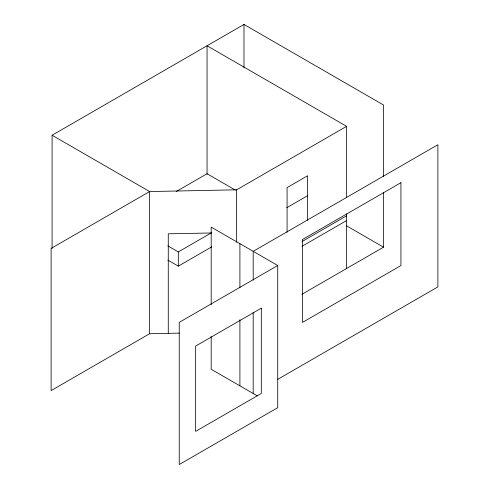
<?xml version="1.0" encoding="UTF-8"?>
<svg xmlns="http://www.w3.org/2000/svg" width="489" height="489" viewBox="0 0 489 489"><rect width="100%" height="100%" fill="white"/><g stroke="black" fill="none" stroke-linecap="round" stroke-linejoin="round"><path stroke-width="0.73" d="M52.091 248.522L52.091 135.239L243.987 24.45L383.529 105.013L383.529 176.48M176.187 191.547L207.049 173.729L235.374 190.08M179.39 333.125L149.622 333.718L51.119 390.589L51.119 248.412L149.622 191.547L236.645 189.811L346.591 126.339L346.591 197.807M167.782 245.839L178.32 251.921L211.81 232.587M167.782 260.056L178.32 266.138L211.81 246.804M286.731 207.746L307.691 195.643M302.055 241.548L346.591 215.838M302.055 246.285L346.591 220.576M277.728 265.509L179.231 322.379L179.231 464.55L277.728 407.679L277.728 265.509L211.181 227.092L211.181 304.635M301.823 294.354L383.529 247.183L383.529 192.446M277.599 379.427L437.881 286.89L437.881 144.72L253.192 251.346L253.192 280.234M211.395 232.966L168.271 233.828L168.271 333.345M346.591 126.339L207.049 45.777L207.049 174.261M346.493 225.802L383.529 247.183M52.091 135.239L149.622 191.547L149.622 333.718M257.306 395.888L211.181 369.262L211.181 336.566M346.591 213.772L346.591 268.51M307.599 220.441L307.599 175.765L287.08 187.611L287.08 232.348M253.192 312.165L253.192 393.517M243.987 24.45L243.987 67.788M239.91 243.675L239.91 287.77M239.91 319.702L239.91 385.845M236.645 189.811L236.645 242.275M178.32 251.921L178.32 266.138M400.943 182.666L302.447 239.531L302.447 322.434L400.943 265.564L400.943 182.666M261.315 308.162L195.649 346.071L195.649 431.377L261.315 393.468L261.315 308.162"/></g></svg>
